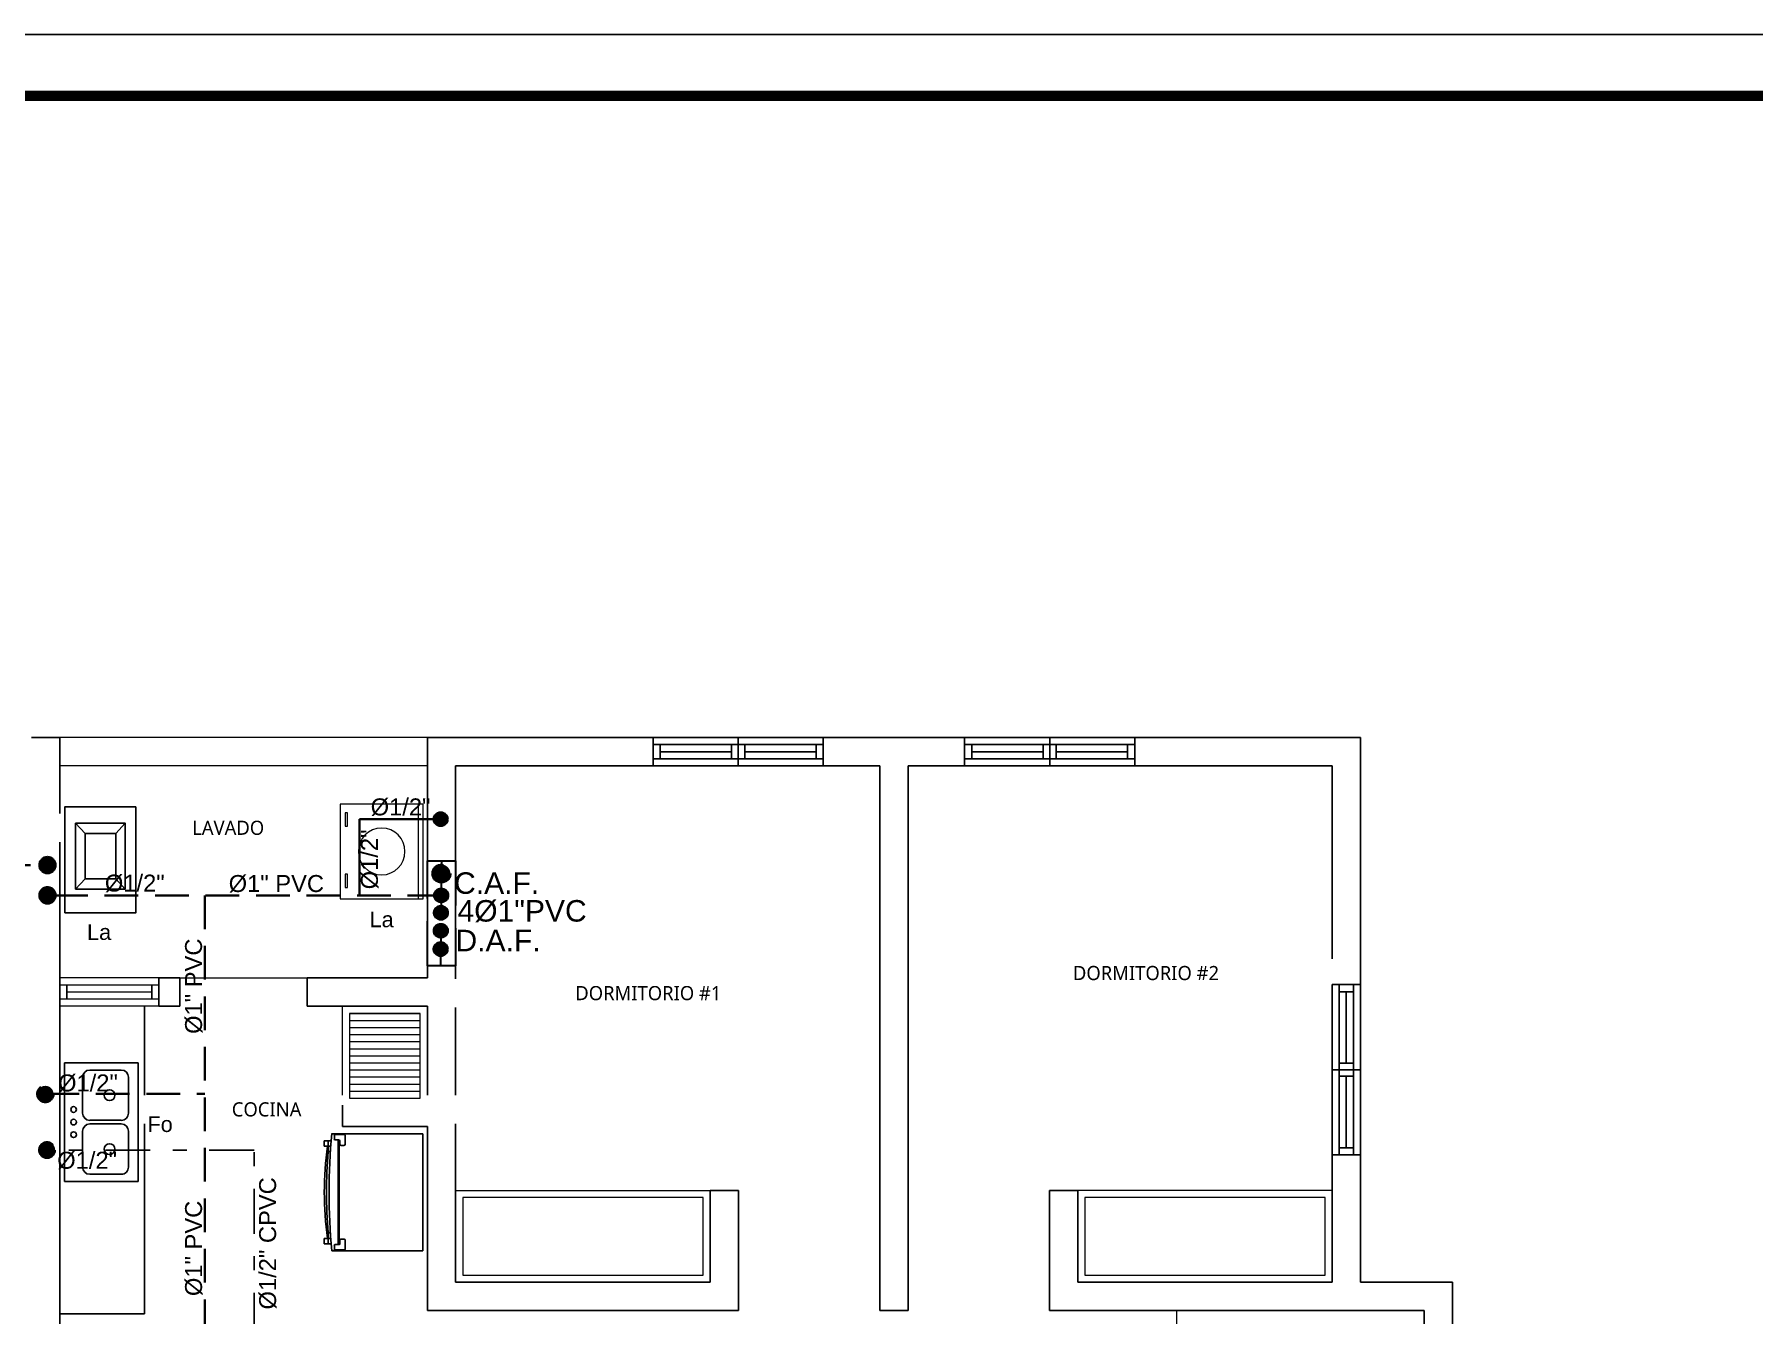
# Model space of a CAD drawing. Header units: feet. Extents: x 1019 to 2236, y -546 to 122.
# Drawn here: x 1095.86 to 1108.02, y -112.03 to -102.98 of the extents above; entities that cross this region are included whole.
import ezdxf

# ---------------------------------------------------------------- set-up
doc = ezdxf.new("R2010")
doc.units = ezdxf.units.FT
doc.header["$LTSCALE"] = 0.05
doc.header["$MEASUREMENT"] = 0
doc.linetypes.add('DASHDOT', pattern=[25.4, 12.7, -6.35, 0, -6.35])
doc.linetypes.add('HIDDEN', pattern=[9.525, 6.35, -3.175])
for name, color, linetype, lineweight in [('A-GENM', 8, 'Continuous', 9), ('A-WALL', 7, 'Continuous', 25), ('AGUA POTABLE', 5, 'HIDDEN', 35), ('AGUAFRIA', 5, 'HIDDEN', 30), ('closet', 8, 'Continuous', 5), ('COCINA', 8, 'Continuous', 25), ('FURN', 8, 'Continuous', 9)]:
    doc.layers.add(name, color=color, linetype=linetype, lineweight=lineweight)
for name, color, linetype in [('AGUA_CALIENTE', 1, 'DASHDOT'), ('MARCO', 1, 'Continuous'), ('PERT-VENT', 8, 'Continuous'), ('TEXXT', 2, 'Continuous'), ('TXT', 2, 'Continuous')]:
    doc.layers.add(name, color=color, linetype=linetype)
doc.styles.add('ads', font='trebuc.ttf', dxfattribs={"height": 0.14})
doc.styles.add('DAMIAN', font='arial.ttf', dxfattribs={"height": 0.12})

# ---------------------------------------------------------------- blocks, each defined once
blk = doc.blocks.new('A$C2C3967B4')
at = {"layer": 'COCINA'}
for p, q in [((0.838, 0.52), (0, 0.52)), ((0, 0.52), (0, 0)), ((0.838, 0), (0.838, 0.52)), ((0.356, 0.393), (0.102, 0.393)), ((0.737, 0.393), (0.483, 0.393)), ((0.051, 0.342), (0.051, 0.119)), ((0.406, 0.119), (0.406, 0.342)), ((0.432, 0.342), (0.432, 0.119)), ((0.787, 0.119), (0.787, 0.342)), ((0.102, 0.068), (0.356, 0.068)), ((0.483, 0.068), (0.737, 0.068)), ((0, 0), (0.838, 0))]:
    blk.add_line(p, q, dxfattribs=at)
for centre, radius in [((0.33, 0.456), 0.0201), ((0.419, 0.456), 0.0201), ((0.508, 0.456), 0.0201), ((0.229, 0.202), 0.0381), ((0.61, 0.202), 0.0381)]:
    blk.add_circle(centre, radius, dxfattribs=at)
for centre, start, end in [((0.102, 0.342), 90, 180), ((0.356, 0.342), 0, 90), ((0.483, 0.342), 90, 180), ((0.737, 0.342), 0, 90), ((0.102, 0.119), 180, 270), ((0.356, 0.119), 270, 0), ((0.483, 0.119), 180, 270), ((0.737, 0.119), 270, 0)]:
    blk.add_arc(centre, 0.0508, start, end, dxfattribs=at)
blk = doc.blocks.new('A$C007B5363')
at = {"layer": 'COCINA'}
for p, q in [((0, 0.829), (0.594, 0.829)), ((0, 0), (0, 0.829)), ((0.551, 0.816), (0.551, 0.752)), ((0.621, 0.822), (0.557, 0.822)), ((0.557, 0.746), (0.582, 0.746)), ((0.589, 0.752), (0.589, 0.778)), ((0.594, 0.829), (0.601, 0.829)), ((0.594, 0.822), (0.594, 0.829)), ((0.594, 0.045), (0.594, 0.784)), ((0.595, 0.784), (0.621, 0.784)), ((0.601, 0.829), (0.601, 0.822)), ((0.645, 0.829), (0.601, 0.829)), ((0.601, 0.784), (0.601, 0.044)), ((0.627, 0.791), (0.627, 0.816)), ((0.649, 0.778), (0.671, 0.778)), ((0.671, 0.74), (0.651, 0.74)), ((0.671, 0.778), (0.698, 0.778)), ((0.671, 0.74), (0.671, 0.778)), ((0.671, 0.74), (0.671, 0.778)), ((0.698, 0.74), (0.671, 0.74)), ((0.671, 0.74), (0.671, 0.702)), ((0.671, 0.702), (0.671, 0.74)), ((0.699, 0.74), (0.699, 0.778)), ((0.654, 0.702), (0.671, 0.702)), ((0.671, 0.127), (0.654, 0.127)), ((0.671, 0.127), (0.671, 0.089)), ((0.671, 0.089), (0.671, 0.127)), ((0.594, 0), (0, 0)), ((0.551, 0.076), (0.551, 0.013)), ((0.582, 0.083), (0.557, 0.083)), ((0.557, 0.006), (0.621, 0.006)), ((0.589, 0.051), (0.589, 0.076)), ((0.594, 0), (0.594, 0.006)), ((0.594, 0), (0.601, 0)), ((0.621, 0.044), (0.595, 0.044)), ((0.601, 0.006), (0.601, 0)), ((0.601, 0), (0.645, 0)), ((0.627, 0.013), (0.627, 0.038)), ((0.671, 0.051), (0.649, 0.051)), ((0.651, 0.089), (0.671, 0.089)), ((0.671, 0.089), (0.698, 0.089)), ((0.671, 0.051), (0.671, 0.089)), ((0.671, 0.051), (0.671, 0.089)), ((0.698, 0.051), (0.671, 0.051)), ((0.699, 0.051), (0.699, 0.089))]:
    blk.add_line(p, q, dxfattribs=at)
for centre, radius, start, end in [((0.557, 0.816), 0.00635, 90, 180), ((0.557, 0.752), 0.00635, 180, 270), ((0.582, 0.752), 0.00635, 270, 360), ((0.595, 0.778), 0.00635, 90, 180), ((0.621, 0.816), 0.00635, 360, 90), ((0.621, 0.791), 0.00635, 270, 360), ((-3.851, 0.414), 4.515, 354.7351, 5.2649), ((-1.675, 0.414), 2.373, 352.1151, 7.8849), ((-3.079, 0.414), 3.761, 355.6182, 4.3818), ((0.557, 0.076), 0.00635, 90, 180), ((0.557, 0.013), 0.00635, 180, 270), ((0.582, 0.076), 0.00635, 360, 90), ((0.595, 0.051), 0.00635, 180, 270), ((0.621, 0.038), 0.00635, 360, 90), ((0.621, 0.013), 0.00635, 270, 360)]:
    blk.add_arc(centre, radius, start, end, dxfattribs=at)
blk = doc.blocks.new('A$C01EB0BB3')
at = {"layer": 'FURN'}
for p, q in [((0, 0, 224.56), (0, 0.61, 224.56)), ((0, 0.61, 224.56), (0.533, 0.61, 224.56)), ((0.503, 0.61, 224.56), (0.503, 0, 224.56)), ((0.533, 0.61, 224.56), (0.533, 0, 224.56)), ((0.533, 0, 224.56), (0, 0, 224.56))]:
    blk.add_line(p, q, dxfattribs=at)
at = {"layer": 'FURN', "ltscale": 0.02, "elevation": 224.56}
for points in [[(0.047, 0.536), (0.047, 0.45), (0.032, 0.45), (0.032, 0.536)], [(0.047, 0.143), (0.047, 0.057), (0.032, 0.057), (0.032, 0.143)]]:
    blk.add_lwpolyline(points, close=True, dxfattribs=at)
at = {"layer": 'FURN', "ltscale": 0.02}
blk.add_circle((0.267, 0.305, 224.56), 0.15, dxfattribs=at)
blk = doc.blocks.new('A$C72735B25')
at = {"layer": 'PERT-VENT', "extrusion": (-1.27878e-17, -1.31713e-15, -1)}
for p, q in [((0, 0), (0, 1.203)), ((0.05, 0), (0.05, 1.203)), ((0.1, 0.648), (0.1, 1.149)), ((0.15, 0), (0.15, 1.203)), ((0.2, 0), (0.2, 1.203)), ((0.15, 0.648), (0.05, 0.648)), ((0.2, 0.602), (0, 0.602)), ((0.15, 0.555), (0.05, 0.555)), ((0.1, 0.05), (0.1, 0.555)), ((0.05, 0.05), (0.15, 0.05))]:
    blk.add_line(p, q, dxfattribs=at)
at = {"layer": 'PERT-VENT', "extrusion": (-1.27878e-17, 1.31713e-15, -1)}
blk.add_line((0.05, 1.153), (0.15, 1.153), dxfattribs=at)

msp = doc.modelspace()

# ---------------------------------------------------------------- hatches: boundary and pattern name
at = {"layer": 'AGUA POTABLE', "ltscale": 3}
h = msp.add_hatch(color=256, dxfattribs=at)
h.dxf.hatch_style = 1
edge = h.paths.add_edge_path()
edge.add_arc((1095.949, -108.856), 0.0576, 0, 360)
h = msp.add_hatch(color=256, dxfattribs=at)
h.dxf.hatch_style = 1
edge = h.paths.add_edge_path()
edge.add_arc((1098.735, -108.916), 0.0642, -83.357, 276.643)
h = msp.add_hatch(color=256, dxfattribs=at)
h.dxf.hatch_style = 1
edge = h.paths.add_edge_path()
edge.add_arc((1095.949, -109.07), 0.0576, 0, 360)
h = msp.add_hatch(color=256, dxfattribs=at)
h.dxf.hatch_style = 1
edge = h.paths.add_edge_path()
edge.add_arc((1098.734, -109.07), 0.0498, -83.357, 276.643)
h = msp.add_hatch(color=256, dxfattribs=at)
h.dxf.hatch_style = 1
edge = h.paths.add_edge_path()
edge.add_arc((1098.732, -109.193), 0.0498, -83.357, 276.643)
h = msp.add_hatch(color=256, dxfattribs=at)
h.dxf.hatch_style = 1
edge = h.paths.add_edge_path()
edge.add_arc((1098.731, -109.32), 0.0498, -83.357, 276.643)
h = msp.add_hatch(color=256, dxfattribs=at)
h.dxf.hatch_style = 1
edge = h.paths.add_edge_path()
edge.add_arc((1098.73, -109.45), 0.0498, -83.357, 276.643)
at = {"layer": 'AGUA POTABLE', "ltscale": 0.75}
h = msp.add_hatch(color=256, dxfattribs=at)
h.dxf.hatch_style = 1
edge = h.paths.add_edge_path()
edge.add_arc((1095.934, -110.474), 0.0576, 0, 360)
at = {"layer": 'AGUA_CALIENTE', "ltscale": 0.5}
h = msp.add_hatch(color=256, dxfattribs=at)
h.dxf.hatch_style = 1
edge = h.paths.add_edge_path()
edge.add_arc((1095.946, -110.871), 0.0576, 0, 360)

# ---------------------------------------------------------------- linework, layer by layer
at = {"layer": 'A-GENM'}
for p, q in [((1096.036, -107.954), (1096.036, -107.954)), ((1098.636, -107.954), (1096.036, -107.954)), ((1098.636, -108.154), (1096.036, -108.154)), ((1098.636, -112.006), (1098.636, -112.006))]:
    msp.add_line(p, q, dxfattribs=at)
at = {"layer": 'A-WALL'}
for p, q in [((1095.836, -107.954), (1096.036, -107.954)), ((1096.036, -113.454), (1096.036, -107.954)), ((1100.233, -107.954), (1098.636, -107.954)), ((1098.636, -109.654), (1098.636, -107.954)), ((1102.436, -107.954), (1101.436, -107.954)), ((1105.236, -107.954), (1103.639, -107.954)), ((1105.236, -109.701), (1105.236, -107.954)), ((1098.836, -111.806), (1098.836, -108.154)), ((1098.836, -108.154), (1100.233, -108.154)), ((1101.436, -108.154), (1101.836, -108.154)), ((1101.836, -112.006), (1101.836, -108.154)), ((1102.036, -112.006), (1102.036, -108.154)), ((1102.436, -108.154), (1102.036, -108.154)), ((1105.036, -108.154), (1103.639, -108.154)), ((1105.036, -109.701), (1105.036, -108.154)), ((1096.736, -109.854), (1096.736, -109.654)), ((1096.886, -109.654), (1096.736, -109.654)), ((1096.886, -109.854), (1096.886, -109.654)), ((1098.636, -109.654), (1097.786, -109.654)), ((1097.786, -109.854), (1097.786, -109.654)), ((1096.886, -109.854), (1096.736, -109.854)), ((1098.636, -109.854), (1097.786, -109.854)), ((1098.636, -110.554), (1098.636, -109.854)), ((1098.636, -110.554), (1098.036, -110.554)), ((1098.636, -110.704), (1098.036, -110.704)), ((1098.636, -112.006), (1098.636, -110.704)), ((1105.036, -111.806), (1105.036, -110.904)), ((1105.236, -111.806), (1105.236, -110.904)), ((1100.636, -111.806), (1100.636, -111.156)), ((1100.636, -111.156), (1100.836, -111.156)), ((1100.836, -112.006), (1100.836, -111.156)), ((1103.036, -112.006), (1103.036, -111.156)), ((1103.236, -111.156), (1103.036, -111.156)), ((1103.236, -111.806), (1103.236, -111.156)), ((1098.836, -111.806), (1100.636, -111.806)), ((1105.036, -111.806), (1103.236, -111.806)), ((1105.886, -111.806), (1105.236, -111.806)), ((1105.886, -112.601), (1105.886, -111.806)), ((1098.636, -112.006), (1100.836, -112.006)), ((1102.036, -112.006), (1101.836, -112.006)), ((1105.686, -112.006), (1103.036, -112.006)), ((1105.686, -112.601), (1105.686, -112.006))]:
    msp.add_line(p, q, dxfattribs=at)
at = {"layer": 'A-WALL', "extrusion": (-6.28888e-16, -1.94037e-15, -1)}
for p, q in [((1100.233, -108.154), (1100.233, -107.954)), ((1101.436, -107.954), (1101.436, -108.154))]:
    msp.add_line(p, q, dxfattribs=at)
at = {"layer": 'A-WALL', "extrusion": (6.10446e-16, -1.94037e-15, -1)}
for p, q in [((1102.436, -107.954), (1102.436, -108.154)), ((1103.639, -108.154), (1103.639, -107.954))]:
    msp.add_line(p, q, dxfattribs=at)
at = {"layer": 'A-WALL', "extrusion": (-5.65398e-18, -1.31713e-15, -1)}
msp.add_line((1105.036, -110.904), (1105.236, -110.904), dxfattribs=at)
at = {"layer": 'AGUA POTABLE', "ltscale": 0.75}
for p, q in [((1092.734, -108.856), (1095.953, -108.856)), ((1098.734, -109.07), (1095.971, -109.07))]:
    msp.add_line(p, q, dxfattribs=at)
at = {"layer": 'AGUA POTABLE', "ltscale": 3}
for centre in [(1095.949, -108.856), (1095.949, -109.07)]:
    msp.add_circle(centre, 0.0576, dxfattribs=at)
at = {"layer": 'AGUA POTABLE', "ltscale": 0.75}
msp.add_circle((1095.934, -110.474), 0.0576, dxfattribs=at)
at = {"layer": 'AGUA_CALIENTE', "ltscale": 0.5}
for p, q in [((1097.411, -110.871), (1095.946, -110.871)), ((1097.411, -112.197), (1097.411, -110.871))]:
    msp.add_line(p, q, dxfattribs=at)
msp.add_circle((1095.946, -110.871), 0.0576, dxfattribs=at)
at = {"layer": 'AGUAFRIA'}
msp.add_line((1098.736, -108.825), (1098.729, -109.569), dxfattribs=at)
msp.add_lwpolyline([(1098.836, -108.825), (1098.836, -109.569), (1098.636, -109.569), (1098.636, -108.825)], close=True, dxfattribs=at)
for centre, radius in [((1098.735, -108.916), 0.0642), ((1098.734, -109.07), 0.0498), ((1098.732, -109.193), 0.0498), ((1098.731, -109.32), 0.0498), ((1098.73, -109.45), 0.0498)]:
    msp.add_circle(centre, radius, dxfattribs=at)
at = {"layer": 'closet'}
for p, q in [((1096.886, -109.654), (1097.786, -109.654)), ((1098.036, -110.554), (1098.036, -109.854)), ((1098.836, -111.156), (1100.636, -111.156)), ((1105.036, -111.156), (1103.236, -111.156)), ((1103.936, -112.806), (1103.936, -112.006))]:
    msp.add_line(p, q, dxfattribs=at)
for points in [[(1098.886, -111.756), (1100.586, -111.756), (1100.586, -111.206), (1098.886, -111.206)], [(1103.286, -111.756), (1104.986, -111.756), (1104.986, -111.206), (1103.286, -111.206)]]:
    msp.add_lwpolyline(points, close=True, dxfattribs=at)
at = {"layer": 'COCINA'}
for p, q in [((1096.215, -108.952), (1096.148, -109.025)), ((1096.432, -108.952), (1096.499, -109.025)), ((1096.636, -112.03), (1096.636, -109.854)), ((1096.636, -112.03), (1096.036, -112.03))]:
    msp.add_line(p, q, dxfattribs=at)
at = {"layer": 'PERT-VENT', "lineweight": 15}
for p, q in [((1096.736, -109.654), (1096.036, -109.654)), ((1096.736, -109.704), (1096.036, -109.704)), ((1096.736, -109.804), (1096.036, -109.804)), ((1096.686, -109.754), (1096.086, -109.754)), ((1096.736, -109.854), (1096.036, -109.854))]:
    msp.add_line(p, q, dxfattribs=at)
at = {"layer": 'PERT-VENT'}
for p, q in [((1096.086, -109.804), (1096.086, -109.704)), ((1096.686, -109.804), (1096.686, -109.704))]:
    msp.add_line(p, q, dxfattribs=at)

# ---------------------------------------------------------------- block references
at = {"rotation": 270}
for p in [(1100.233, -107.954), (1102.436, -107.954)]:
    msp.add_blockref('A$C72735B25', p, dxfattribs=at)
at = {"layer": 'COCINA', "extrusion": (1.58742e-15, -2.48023e-15, -1), "xscale": -1, "rotation": 180}
msp.add_blockref('A$C007B5363', (-1098.605, -110.755), dxfattribs=at)

# ---------------------------------------------------------------- texts
at = {"layer": 'TEXXT', "style": 'DAMIAN'}
for s, insert, char_height, width, attachment_point in [('\\A1;{\\fArial|b0|i0|c238|p34;%%C}1/2{\\fArial|b0|i0|c238|p34;"}  ', (1096.355, -108.923, 224.56), 0.12, 2.904, 1), ('\\A1;{\\fArial|b0|i0|c238|p34;%%C}1{\\fArial|b0|i0|c238|p34;"} PVC', (1097.905, -108.926), 0.12, 2.904, 3), ('\\A1;C.A.F.{\\fArial|b0|i0|c186|p34; }', (1099.126, -108.984), 0.1521, 3.06735, 5), (' La', (1098.184, -109.185, -224.56), 0.11, 2.904, 1), ('\\A1;4{\\fArial|b0|i0|c238|p34;%%C}1{\\fArial|b0|i0|c238|p34;"PVC } {\\fArial|b0|i0|c186|p34; }', (1099.306, -109.182), 0.1521, 3.06735, 5), (' La', (1096.186, -109.275, -224.56), 0.11, 2.904, 1), ('\\A1;D.A.F.{\\fArial|b0|i0|c186|p34; }', (1099.136, -109.389), 0.1521, 3.06735, 5), ('\\A1;{\\fArial|b0|i0|c238|p34;%%C}1/2{\\fArial|b0|i0|c238|p34;"}  ', (1096.018, -110.883, -224.56), 0.12, 2.904, 1)]:
    msp.add_mtext(s, dxfattribs=dict(at, insert=insert, char_height=char_height, width=width, attachment_point=attachment_point))
at = {"layer": 'TEXXT', "char_height": 0.12, "width": 2.904, "attachment_point": 3, "rotation": 90, "style": 'DAMIAN'}
for s, insert in [('\\A1;{\\fArial|b0|i0|c238|p34;%%C}1{\\fArial|b0|i0|c238|p34;"} PVC', (1096.922, -109.375)), ('\\A1;{\\fArial|b0|i0|c238|p34;%%C}1/2{\\fArial|b0|i0|c238|p34;"} CPVC', (1097.446, -111.063)), ('\\A1;{\\fArial|b0|i0|c238|p34;%%C}1{\\fArial|b0|i0|c238|p34;"} PVC', (1096.922, -111.229))]:
    msp.add_mtext(s, dxfattribs=dict(at, insert=insert))
at = {"layer": 'TXT', "insert": (1094.506, -108.528), "char_height": 0.1, "width": 2.688, "attachment_point": 2, "style": 'ads', "bg_fill": 2}
msp.add_mtext('LAVADO', dxfattribs=at)

# ---------------------------------------------------------------- next in the draw order: texts
at = {"layer": 'TXT', "char_height": 0.1, "width": 2.688, "attachment_point": 2, "style": 'ads', "bg_fill": 2}
for s, insert in [('LAVADO', (1097.227, -108.542)), ('DORMITORIO #2', (1103.719, -109.569)), ('DORMITORIO #1', (1100.199, -109.711)), ('COCINA', (1097.499, -110.533))]:
    msp.add_mtext(s, dxfattribs=dict(at, insert=insert))

# ---------------------------------------------------------------- next in the draw order: hatches: boundary and pattern name
at = {"layer": 'AGUA POTABLE', "ltscale": 3}
h = msp.add_hatch(color=256, dxfattribs=at)
h.dxf.hatch_style = 1
edge = h.paths.add_edge_path()
edge.add_arc((1098.73, -108.531), 0.0498, -83.357, 276.643)
at = {"layer": 'closet'}
h = msp.add_hatch(dxfattribs=at)
h.set_pattern_fill('ANSI31', color=256, scale=0.4, angle=315, style=0)
h.set_pattern_definition([(0, (1098.086287, -110.50409), (2e-17, 0.05), [])])
h.paths.add_polyline_path([(1098.086, -110.504), (1098.586, -110.504), (1098.586, -109.904), (1098.086, -109.904)])

# ---------------------------------------------------------------- next in the draw order: linework, layer by layer
at = {"layer": 'A-WALL', "extrusion": (-5.65398e-18, -1.31713e-15, -1)}
msp.add_line((1105.236, -109.701), (1105.036, -109.701), dxfattribs=at)
at = {"layer": 'A-WALL'}
msp.add_line((1098.036, -110.704), (1098.036, -110.554), dxfattribs=at)
at = {"layer": 'AGUA POTABLE', "ltscale": 3}
for p, q in [((1098.156, -109.07), (1098.156, -108.531)), ((1098.156, -108.531), (1098.723, -108.531))]:
    msp.add_line(p, q, dxfattribs=at)
at = {"layer": 'AGUA POTABLE', "ltscale": 0.75}
for p, q in [((1097.063, -109.07), (1097.063, -112.476)), ((1095.934, -110.474), (1097.063, -110.474))]:
    msp.add_line(p, q, dxfattribs=at)
at = {"layer": 'AGUAFRIA'}
msp.add_circle((1098.73, -108.531), 0.0498, dxfattribs=at)
at = {"layer": 'closet'}
msp.add_lwpolyline([(1098.086, -110.504), (1098.586, -110.504), (1098.586, -109.904), (1098.086, -109.904)], close=True, dxfattribs=at)
at = {"layer": 'COCINA'}
for p, q in [((1096.148, -108.56), (1096.215, -108.633)), ((1096.499, -108.56), (1096.432, -108.633))]:
    msp.add_line(p, q, dxfattribs=at)
at = {"layer": 'COCINA', "extrusion": (1.6068e-15, -2.48092e-15, -1)}
for points in [[(-1096.574, -108.443), (-1096.072, -108.443), (-1096.072, -109.193), (-1096.574, -109.193)], [(-1096.499, -109.025), (-1096.148, -109.025), (-1096.148, -108.56), (-1096.499, -108.56)], [(-1096.432, -108.952), (-1096.215, -108.952), (-1096.215, -108.633), (-1096.432, -108.633)]]:
    msp.add_lwpolyline(points, close=True, dxfattribs=at)
at = {"layer": 'MARCO'}
msp.add_lwpolyline([(1054.272, -102.982), (1118.772, -102.982), (1118.772, -144.982), (1054.272, -144.982)], close=True, dxfattribs=at)
at = {"layer": 'MARCO', "const_width": 0.075}
msp.add_lwpolyline([(1111.6, -103.416), (1054.706, -103.416), (1054.706, -144.548), (1111.6, -144.548)], close=True, dxfattribs=at)

# ---------------------------------------------------------------- next in the draw order: block references
at = {"xscale": -1.100000000000023, "yscale": 1.099999999999994, "zscale": 1.100000000000001, "rotation": 180}
msp.add_blockref('A$C01EB0BB3', (1098.019, -108.424), dxfattribs=at)
at = {"rotation": 180}
msp.add_blockref('A$C72735B25', (1105.236, -109.701), dxfattribs=at)
at = {"extrusion": (-5.52346e-16, -3.5682e-15, -1), "rotation": 270.0000000000065}
msp.add_blockref('A$C2C3967B4', (-1096.59, -110.254), dxfattribs=at)

# ---------------------------------------------------------------- next in the draw order: texts
at = {"layer": 'TEXXT', "width": 2.904, "attachment_point": 1, "style": 'DAMIAN'}
for s, insert, char_height in [('\\A1;{\\fArial|b0|i0|c238|p34;%%C}1/2{\\fArial|b0|i0|c238|p34;"}  ', (1098.235, -108.384, 224.56), 0.12), ('\\A1;{\\fArial|b0|i0|c238|p34;%%C}1/2{\\fArial|b0|i0|c238|p34;"}  ', (1096.024, -110.336, -224.56), 0.12), (' Fo', (1096.613, -110.633), 0.11)]:
    msp.add_mtext(s, dxfattribs=dict(at, insert=insert, char_height=char_height))
at = {"layer": 'TEXXT', "insert": (1098.166, -109.027), "char_height": 0.12, "width": 2.904, "attachment_point": 1, "rotation": 90, "style": 'DAMIAN'}
msp.add_mtext('\\A1;{\\fArial|b0|i0|c238|p34;%%C}1/2{\\fArial|b0|i0|c238|p34;"}  ', dxfattribs=at)

doc.saveas('drawing.dxf')
